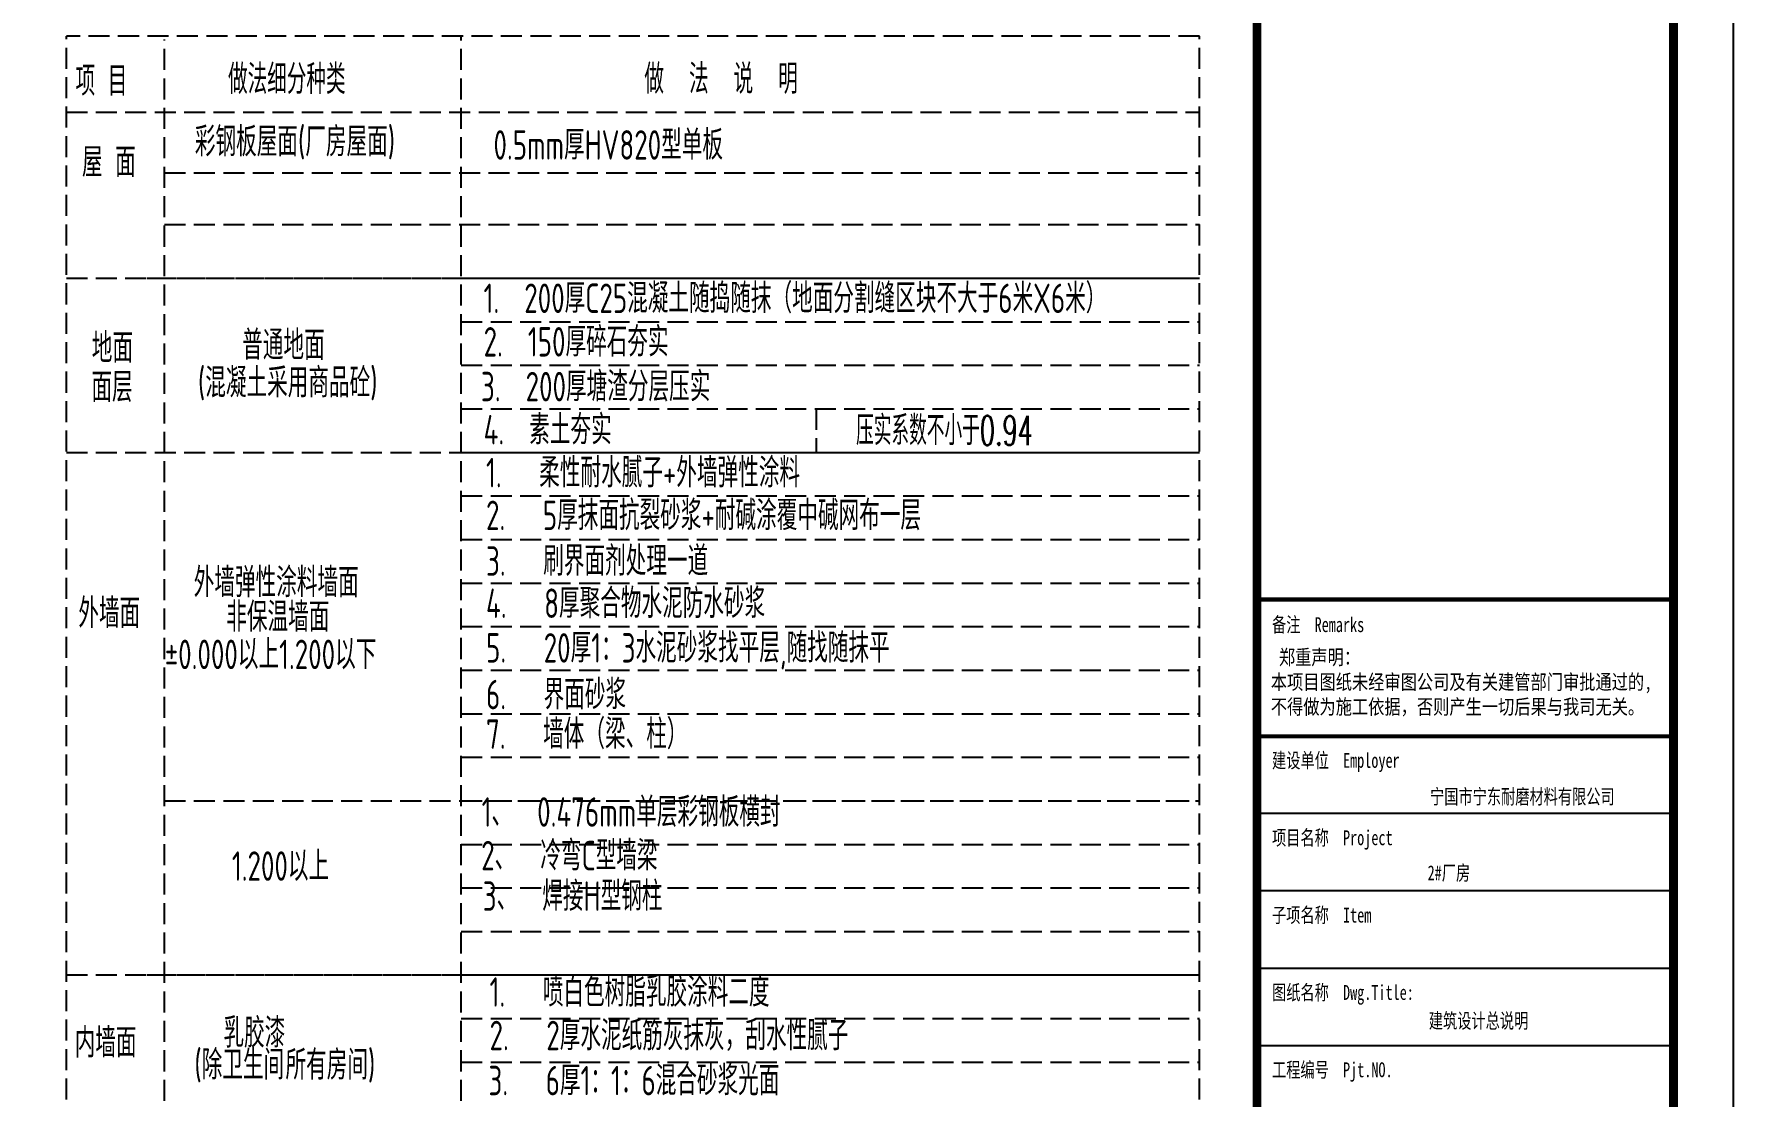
# Model space of a CAD drawing. Extents: x -33967 to 1773478, y -1022458 to -784650.
# Drawn here: x 184465 to 204654, y -814450 to -801829 of the extents above; entities that cross this region are included whole.
import ezdxf
from ezdxf.enums import TextEntityAlignment as Align

# ---------------------------------------------------------------- set-up
doc = ezdxf.new("R2010")
doc.units = 0
doc.header["$LTSCALE"] = 1000
doc.header["$MEASUREMENT"] = 0
doc.linetypes.add('DASH', pattern=[0.35, 0.25, -0.1])
doc.layers.add('PUB_TITLE', color=4, linetype='Continuous')
doc.layers.add('填充', color=251, linetype='Continuous')
doc.styles.add('_gyy_title_ST', font='', dxfattribs={"width": 0.8})
doc.styles.add('_HZTXT', font='tssdeng.shx', dxfattribs={"width": 0.8, "bigfont": 'tssdchn.shx'})
doc.styles.add('HZTXT', font='romans.shx', dxfattribs={"width": 0.75, "height": 300, "bigfont": 'HZTXT.shx'})
doc.styles.add('TSSD_Norm', font='tssdeng.shx', dxfattribs={"bigfont": 'hztxt.shx'})
doc.styles.get('_gyy_title_ST').set_extended_font_data('SimSun')

msp = doc.modelspace()

# ---------------------------------------------------------------- linework, layer by layer
at = {"layer": 'PUB_TITLE'}
for p, q in [((203946.5, -808549.2), (198997, -808549.2)), ((203946.5, -811094.7), (198997, -811094.7)), ((203946.5, -812013.9), (198997, -812013.9)), ((203946.5, -812933.1), (198997, -812933.1)), ((203946.5, -813852.2), (198997, -813852.2))]:
    msp.add_line(p, q, dxfattribs=at)
msp.add_lwpolyline([(145189, -784650.2), (204653.6, -784650.2), (204653.6, -826650.2), (145189, -826650.2)], close=True, dxfattribs=at)
at = {"layer": 'PUB_TITLE', "const_width": 106.1}
for points in [[(146956.7, -825943.1), (146956.7, -785357.3), (203946.5, -785357.3), (203946.5, -825943.1)], [(198997, -785357.3), (203946.5, -785357.3), (203946.5, -825943.2), (198997, -825943.2)]]:
    msp.add_lwpolyline(points, close=True, dxfattribs=at)
at = {"layer": 'PUB_TITLE', "const_width": 49.5}
for points in [[(198997, -808549.2), (203946.5, -808549.2)], [(198997, -810175.5), (203946.5, -810175.5)]]:
    msp.add_lwpolyline(points, dxfattribs=at)
at = {"layer": '填充', "linetype": 'DASH'}
for p, q in [((198312.8, -801855.8), (184849.3, -801855.8)), ((184849.3, -822192.3), (184849.3, -801855.8)), ((186015.6, -821157.2), (186015.6, -801895.1)), ((189541.6, -821157.2), (189541.6, -801855.8)), ((198312.8, -822192.3), (198312.8, -801855.8)), ((184849.3, -802758.8), (198312.8, -802758.8)), ((186015.6, -803481.1), (198312.8, -803481.1)), ((186015.6, -803481.1), (198312.8, -803481.1)), ((186015.6, -804093.9), (198312.8, -804093.9)), ((184849.3, -804731.5), (198312.8, -804731.5)), ((185807.8, -804731.5), (198312.8, -804731.5)), ((189541.6, -804731.5), (198312.8, -804731.5)), ((189541.6, -804731.5), (198312.8, -804731.5)), ((189541.6, -805249.1), (198312.8, -805249.1)), ((189541.6, -805249.1), (198312.8, -805249.1)), ((189541.6, -805766.6), (198312.8, -805766.6)), ((189541.6, -806284.2), (198312.8, -806284.2)), ((193760.3, -806284.2), (193760.3, -806801.8)), ((184849.3, -806801.8), (198312.8, -806801.8)), ((189541.6, -806801.8), (198312.8, -806801.8)), ((189541.6, -806801.8), (198312.8, -806801.8)), ((189541.6, -807319.3), (198312.8, -807319.3)), ((189541.6, -807836.9), (198312.8, -807836.9)), ((189541.6, -808354.5), (198312.8, -808354.5)), ((189541.6, -808872), (198312.8, -808872)), ((189541.6, -809389.6), (198312.8, -809389.6)), ((189541.6, -809907.1), (198312.8, -809907.1)), ((189541.6, -810424.7), (198312.8, -810424.7)), ((186015.6, -810942.3), (198312.8, -810942.3)), ((189541.6, -810942.3), (198312.8, -810942.3)), ((189541.6, -811459.8), (198312.8, -811459.8)), ((189541.6, -811977.4), (198312.8, -811977.4)), ((189541.6, -812495), (198312.8, -812495)), ((184849.3, -813011.7), (198312.8, -813011.7)), ((185807.8, -813011.7), (198312.8, -813011.7)), ((189541.6, -813011.7), (198312.8, -813011.7)), ((189541.6, -813011.7), (198312.8, -813011.7)), ((189541.6, -813529.3), (198312.8, -813529.3)), ((189541.6, -814046.9), (198312.8, -814046.9))]:
    msp.add_line(p, q, dxfattribs=at)

# ---------------------------------------------------------------- texts
at = {"ltscale": 0.7, "style": '_HZTXT', "width": 0.7}
for s, p in [('项 目', (184958.9, -802563.4)), ('做法细分种类', (186770.6, -802542.2)), ('做  法  说  明', (191717.6, -802538.9))]:
    msp.add_text(s, height=350, dxfattribs=at).set_placement(p)
at = {"color": 4, "style": 'TSSD_Norm', "width": 0.7}
for s, p in [('彩钢板屋面(厂房屋面)', (186376.3, -803285)), ('0.5mm厚HV820型单板', (189924.6, -803323.1)), ('1.200以上', (186816.3, -811892.8))]:
    msp.add_text(s, height=350, dxfattribs=at).set_placement(p)
for s, style, width, p in [('屋 面', 'TSSD_Norm', 0.7, (185034.6, -803528.2)), ('普通地面', 'TSSD_Norm', 0.7, (186938.7, -805702.1)), ('地面', 'TSSD_Norm', 0.7, (185151.4, -805735.5)), ('面层', 'TSSD_Norm', 0.7, (185147.1, -806201.3)), ('(混凝土采用商品砼)', 'TSSD_Norm', 0.7, (186412.6, -806148.4)), ('3.  200厚塘渣分层压实', 'TSSD_Norm', 0.7, (189776, -806195.1)), ('4.  素土夯实', 'TSSD_Norm', 0.7, (189807.4, -806707.2)), ('压实系数不小于0.94', 'HZTXT', 0.6, (194233.6, -806715.8)), ('1.   柔性耐水腻子+外墙弹性涂料', 'TSSD_Norm', 0.7, (189836.2, -807217.7)), ('2.   5厚抹面抗裂砂浆+耐碱涂覆中碱网布一层', 'TSSD_Norm', 0.7, (189836.2, -807724.8)), ('3.   刷界面剂处理一道', 'TSSD_Norm', 0.7, (189836.2, -808267.5)), ('外墙弹性涂料墙面', 'TSSD_Norm', 0.7, (186363, -808522.5)), ('外墙面', 'TSSD_Norm', 0.7, (184991.9, -808887.3)), ('非保温墙面', 'TSSD_Norm', 0.7, (186749.1, -808933.1)), ('4.   8厚聚合物水泥防水砂浆', 'TSSD_Norm', 0.7, (189836.2, -808769.3)), ('5.   20厚1：3水泥砂浆找平层,随找随抹平', 'TSSD_Norm', 0.7, (189836.2, -809299.8)), ('%%P0.000以上1.200以下', 'TSSD_Norm', 0.7, (186018.9, -809377.4)), ('6.   界面砂浆', 'TSSD_Norm', 0.7, (189836.2, -809854.3)), ('7.   墙体（梁、柱）', 'TSSD_Norm', 0.7, (189836.2, -810324.2)), ('1.   喷白色树脂乳胶涂料二度', 'TSSD_Norm', 0.7, (189878.3, -813389)), ('内墙面', 'TSSD_Norm', 0.7, (184948.5, -813991.9)), ('乳胶漆', 'TSSD_Norm', 0.7, (186716.2, -813874.8)), ('2.   2厚水泥纸筋灰抹灰，刮水性腻子', 'TSSD_Norm', 0.7, (189878.3, -813906.5)), ('(除卫生间', 'TSSD_Norm', 0.7, (186370.4, -814254.1)), ('所有房间)', 'TSSD_Norm', 0.7, (187453.2, -814256.4)), ('3.   6厚1：1：6混合砂浆光面', 'TSSD_Norm', 0.7, (189865.5, -814441.7))]:
    msp.add_text(s, height=350, dxfattribs=dict(style=style, width=width)).set_placement(p)
at = {"color": 2, "style": 'TSSD_Norm', "width": 0.7}
for s, p in [('1.  200厚C25混凝土随捣随抹（地面分割缝区块不大于6米X6米）', (189807.4, -805145.1)), ('2.  150厚碎石夯实', (189807.4, -805662.7))]:
    msp.add_text(s, height=350, dxfattribs=at).set_placement(p)
at = {"color": 4, "style": 'TSSD_Norm', "width": 0.7}
msp.add_text('1、  0.476mm单层彩钢板横封', height=350, dxfattribs=at).set_placement((189784.3, -811355.1), align=Align.BOTTOM_LEFT)
at = {"style": 'TSSD_Norm', "width": 0.7}
for s, p in [('2、  冷弯C型墙梁', (189779.1, -811873.7)), ('3、  焊接H型钢柱', (189797.7, -812354.5))]:
    msp.add_text(s, height=350, dxfattribs=at).set_placement(p, align=Align.BOTTOM_LEFT)
at = {"layer": 'PUB_TITLE', "style": '_gyy_title_ST', "width": 0.7}
for s, height, p in [('备注  Remarks', 176.767, (199175.9, -808936.9)), ('建设单位  Employer', 176.767, (199175.9, -810550.2)), ('项目名称  Project', 176.767, (199175.9, -811469.4)), ('子项名称  Item', 176.77, (199175.9, -812388.6)), ('图纸名称  Dwg.Title:', 176.767, (199175.9, -813307.8)), ('工程编号  Pjt.NO.', 176.767, (199175.9, -814227))]:
    msp.add_text(s, height=height, dxfattribs=at).set_placement(p)
at = {"layer": 'PUB_TITLE', "color": 2, "style": '_gyy_title_ST', "width": 0.7}
for s, height, p in [('宁国市宁东耐磨材料有限公司', 176.767, (202150.8, -810887.7)), ('2#厂房', 176.77, (201277.6, -811794.1))]:
    msp.add_text(s, height=height, dxfattribs=at).set_placement(p, align=Align.MIDDLE)
at = {"layer": 'PUB_TITLE', "color": 6, "style": '_gyy_title_ST', "width": 0.7}
msp.add_text('建筑设计总说明', height=176.77, dxfattribs=at).set_placement((201629.6, -813553.1), align=Align.MIDDLE)
at = {"layer": 'PUB_TITLE', "insert": (199161.1, -809147), "char_height": 176.767, "width": 5656.566, "attachment_point": 1, "style": '_gyy_title_ST'}
msp.add_mtext(' 郑重声明：\\P本项目图纸未经审图公司及有关建管部门审批通过的,\\P不得做为施工依据，否则产生一切后果与我司无关。', dxfattribs=at)

doc.saveas('drawing.dxf')
